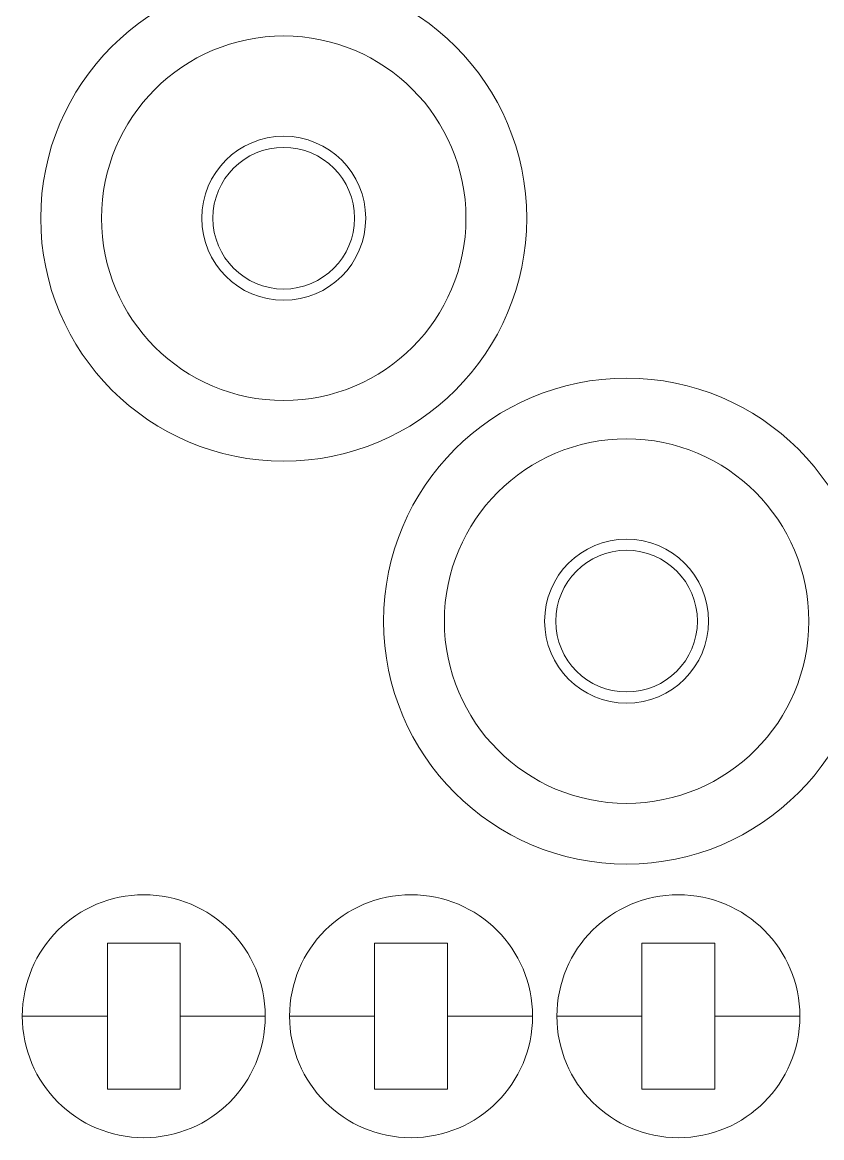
# Model space of a CAD drawing. Header units: millimetres. Extents: x -150 to 144, y -92 to 100.
# Drawn here: x 15.92 to 48.82, y -48.76 to -2.86 of the extents above; entities that cross this region are included whole.
import ezdxf

# ---------------------------------------------------------------- set-up
doc = ezdxf.new("R2010")
doc.units = ezdxf.units.MM
doc.header["$MEASUREMENT"] = 0
doc.layers.add('cut', color=7, linetype='Continuous')
doc.layers.add('cut light', color=7, linetype='Continuous')

msp = doc.modelspace()

# ---------------------------------------------------------------- linework, layer by layer
at = {"layer": 'cut', "lineweight": 0}
for centre, major_axis in [((26.6752, -10.9181), (0, 10)), ((26.6752, -10.9181), (0, 2.915)), ((40.7864, -27.4987), (0, 10)), ((40.7864, -27.4987), (0, 2.915))]:
    msp.add_ellipse(centre, major_axis=major_axis, ratio=1, dxfattribs=at)
for points in [[(15.9167, -43.7585), (15.9167, -40.997), (18.1553, -38.7585), (20.9167, -38.7585), (20.9167, -38.7585), (23.6781, -38.7585), (25.9167, -40.997), (25.9167, -43.7585), (25.9167, -43.7585), (25.9167, -43.7585), (22.4167, -43.7585), (22.4167, -43.7585), (22.4167, -43.7585), (22.4167, -43.7585), (22.4167, -40.7585), (22.4167, -40.7585), (22.4167, -40.7585), (22.4167, -40.7585), (19.4167, -40.7585), (19.4167, -40.7585), (19.4167, -40.7585), (19.4167, -40.7585), (19.4167, -43.7585), (19.4167, -43.7585), (19.4167, -43.7585), (19.4167, -43.7585), (15.9167, -43.7585), (15.9167, -43.7585)], [(26.9167, -43.7585), (26.9167, -40.997), (29.1553, -38.7585), (31.9167, -38.7585), (31.9167, -38.7585), (34.6781, -38.7585), (36.9167, -40.997), (36.9167, -43.7585), (36.9167, -43.7585), (36.9167, -43.7585), (33.4167, -43.7585), (33.4167, -43.7585), (33.4167, -43.7585), (33.4167, -43.7585), (33.4167, -40.7585), (33.4167, -40.7585), (33.4167, -40.7585), (33.4167, -40.7585), (30.4167, -40.7585), (30.4167, -40.7585), (30.4167, -40.7585), (30.4167, -40.7585), (30.4167, -43.7585), (30.4167, -43.7585), (30.4167, -43.7585), (30.4167, -43.7585), (26.9167, -43.7585), (26.9167, -43.7585)], [(37.9167, -43.7585), (37.9167, -40.997), (40.1553, -38.7585), (42.9167, -38.7585), (42.9167, -38.7585), (45.6781, -38.7585), (47.9167, -40.997), (47.9167, -43.7585), (47.9167, -43.7585), (47.9167, -43.7585), (44.4167, -43.7585), (44.4167, -43.7585), (44.4167, -43.7585), (44.4167, -43.7585), (44.4167, -40.7585), (44.4167, -40.7585), (44.4167, -40.7585), (44.4167, -40.7585), (41.4167, -40.7585), (41.4167, -40.7585), (41.4167, -40.7585), (41.4167, -40.7585), (41.4167, -43.7585), (41.4167, -43.7585), (41.4167, -43.7585), (41.4167, -43.7585), (37.9167, -43.7585), (37.9167, -43.7585)], [(25.9167, -43.7585), (25.9167, -46.52), (23.6781, -48.7585), (20.9167, -48.7585), (20.9167, -48.7585), (18.1553, -48.7585), (15.9167, -46.52), (15.9167, -43.7585), (15.9167, -43.7585), (15.9167, -43.7585), (19.4167, -43.7585), (19.4167, -43.7585), (19.4167, -43.7585), (19.4167, -43.7585), (19.4167, -46.7585), (19.4167, -46.7585), (19.4167, -46.7585), (19.4167, -46.7585), (22.4167, -46.7585), (22.4167, -46.7585), (22.4167, -46.7585), (22.4167, -46.7585), (22.4167, -43.7585), (22.4167, -43.7585), (22.4167, -43.7585), (22.4167, -43.7585), (25.9167, -43.7585), (25.9167, -43.7585)], [(36.9167, -43.7585), (36.9167, -46.52), (34.6781, -48.7585), (31.9167, -48.7585), (31.9167, -48.7585), (29.1553, -48.7585), (26.9167, -46.52), (26.9167, -43.7585), (26.9167, -43.7585), (26.9167, -43.7585), (30.4167, -43.7585), (30.4167, -43.7585), (30.4167, -43.7585), (30.4167, -43.7585), (30.4167, -46.7585), (30.4167, -46.7585), (30.4167, -46.7585), (30.4167, -46.7585), (33.4167, -46.7585), (33.4167, -46.7585), (33.4167, -46.7585), (33.4167, -46.7585), (33.4167, -43.7585), (33.4167, -43.7585), (33.4167, -43.7585), (33.4167, -43.7585), (36.9167, -43.7585), (36.9167, -43.7585)], [(47.9167, -43.7585), (47.9167, -46.52), (45.6781, -48.7585), (42.9167, -48.7585), (42.9167, -48.7585), (40.1553, -48.7585), (37.9167, -46.52), (37.9167, -43.7585), (37.9167, -43.7585), (37.9167, -43.7585), (41.4167, -43.7585), (41.4167, -43.7585), (41.4167, -43.7585), (41.4167, -43.7585), (41.4167, -46.7585), (41.4167, -46.7585), (41.4167, -46.7585), (41.4167, -46.7585), (44.4167, -46.7585), (44.4167, -46.7585), (44.4167, -46.7585), (44.4167, -46.7585), (44.4167, -43.7585), (44.4167, -43.7585), (44.4167, -43.7585), (44.4167, -43.7585), (47.9167, -43.7585), (47.9167, -43.7585)]]:
    msp.add_open_spline(points, degree=3, knots=[0, 0, 0, 0, 0.125, 0.125, 0.125, 0.125, 0.25, 0.25, 0.25, 0.25, 0.375, 0.375, 0.375, 0.375, 0.5, 0.5, 0.5, 0.5, 0.625, 0.625, 0.625, 0.625, 0.75, 0.75, 0.75, 0.75, 1, 1, 1, 1], dxfattribs=at)
at = {"layer": 'cut light', "color": 5, "lineweight": 0}
for centre, major_axis in [((26.6752, -10.9181), (0, 7.5)), ((26.6752, -10.9181), (0, 3.3749)), ((40.7864, -27.4987), (0, 7.5)), ((40.7864, -27.4987), (0, 3.3749))]:
    msp.add_ellipse(centre, major_axis=major_axis, ratio=1, dxfattribs=at)

doc.saveas('drawing.dxf')
